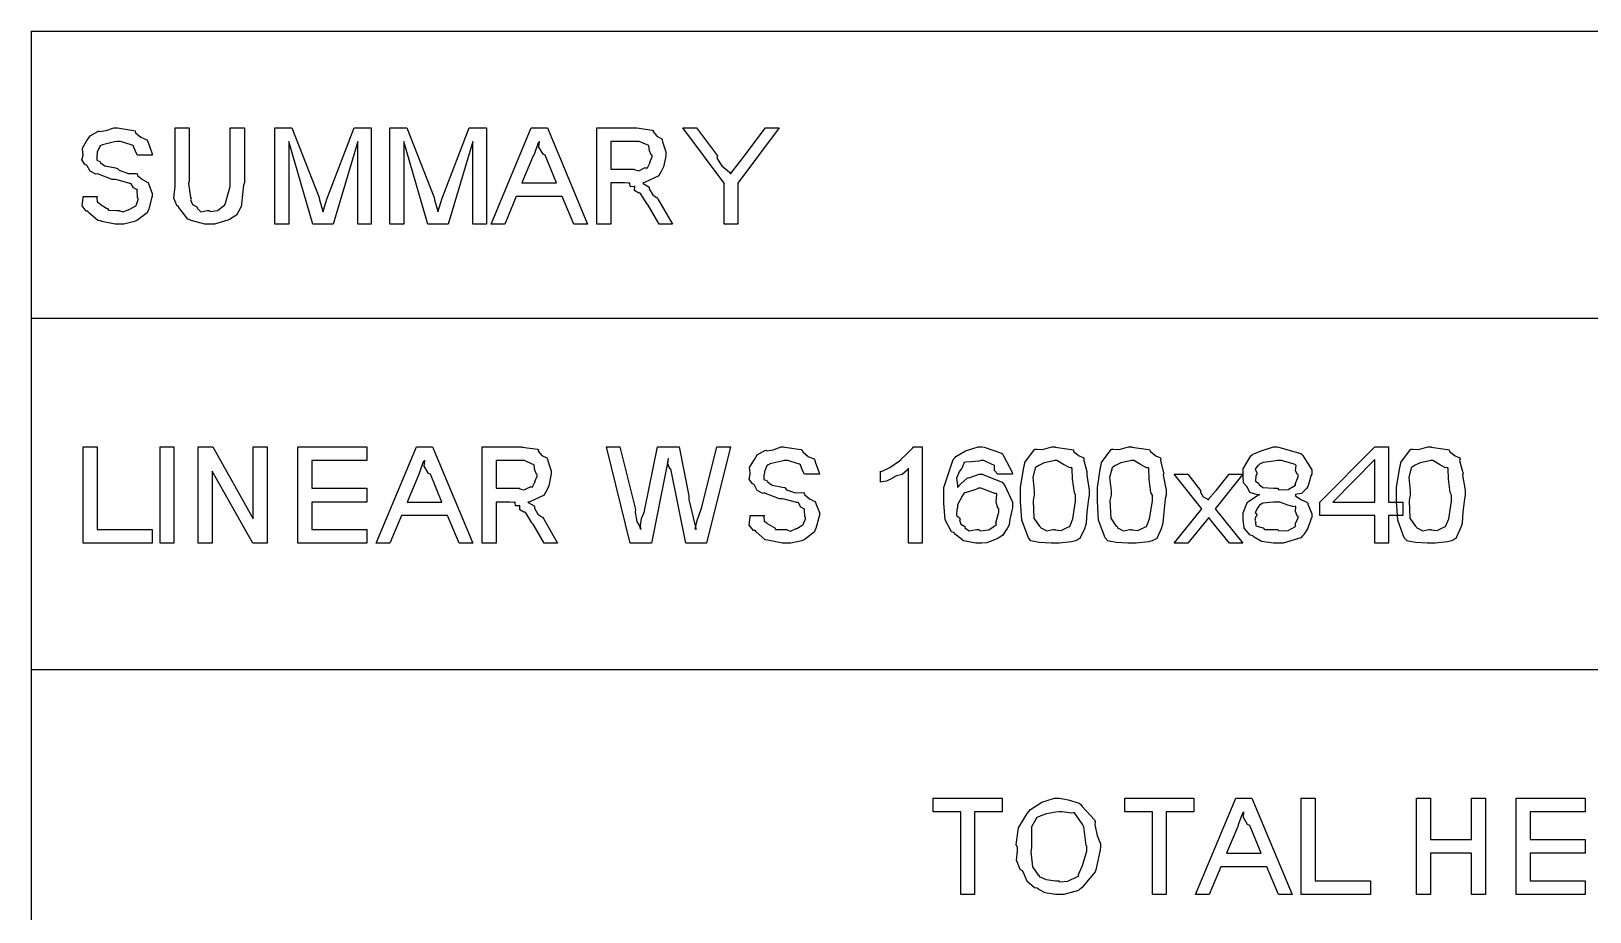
# Model space of a CAD drawing. Extents: x 0 to 23.4, y 0 to 16.5.
# Drawn here: x 19.233 to 20.37, y 13.448 to 14.09 of the extents above; entities that cross this region are included whole.
import ezdxf

# ---------------------------------------------------------------- set-up
doc = ezdxf.new("R2010")
doc.units = 0
doc.layers.get('0').update_dxf_attribs({"linetype": 'CONTINUOUS'})

msp = doc.modelspace()

# ---------------------------------------------------------------- linework, layer by layer
at = {"color": 0}
for points in [[(19.2335, 14.09), (22.1315, 14.09)], [(19.2335, 14.09), (19.2335, 8.75831)], [(19.2335, 13.8806), (22.1315, 13.8806)], [(19.2335, 13.6245), (22.1315, 13.6245)]]:
    msp.add_lwpolyline(points, dxfattribs=at)
for points in [[(19.2714, 13.9694), (19.2815, 13.9694), (19.2813, 13.9686), (19.2815, 13.9656), (19.2835, 13.9642), (19.2838, 13.9638), (19.2838, 13.9638), (19.2885, 13.9608), (19.2892, 13.9606), (19.2899, 13.9594), (19.2958, 13.9593), (19.2979, 13.9593), (19.2979, 13.959), (19.3006, 13.9582), (19.3047, 13.96), (19.3053, 13.9601), (19.3053, 13.9601), (19.3097, 13.9626), (19.31, 13.9629), (19.31, 13.9629), (19.3103, 13.9635), (19.3115, 13.9672), (19.3115, 13.9683), (19.311, 13.9685), (19.3108, 13.9742), (19.3107, 13.9747), (19.3103, 13.9744), (19.3082, 13.9757), (19.3065, 13.9787), (19.3058, 13.979), (19.3053, 13.979), (19.2961, 13.9815), (19.2946, 13.9818), (19.2926, 13.9818), (19.2825, 13.9856), (19.2818, 13.986), (19.2806, 13.9857), (19.2764, 13.9878), (19.2744, 13.9917), (19.274, 13.9922), (19.2728, 13.9926), (19.2704, 13.9961), (19.2714, 13.9996), (19.2714, 14.0007), (19.2711, 14.0007), (19.2708, 14.0046), (19.2739, 14.0097), (19.2744, 14.0104), (19.2744, 14.0104), (19.2764, 14.0137), (19.2821, 14.0168), (19.2831, 14.0172), (19.2832, 14.0168), (19.2881, 14.0175), (19.2938, 14.0196), (19.2957, 14.0196), (19.2964, 14.0196), (19.3082, 14.0176), (19.3092, 14.0172), (19.3096, 14.0158), (19.3135, 14.0126), (19.3178, 14.0108), (19.3182, 14.01), (19.3187, 14.0089), (19.3217, 14.0006), (19.3217, 13.9996), (19.3115, 13.9996), (19.3108, 13.9997), (19.3092, 14.0029), (19.3078, 14.0067), (19.3072, 14.0069), (19.3063, 14.0072), (19.2986, 14.0096), (19.2961, 14.0096), (19.2943, 14.0092), (19.2856, 14.0072), (19.285, 14.0068), (19.2838, 14.0063), (19.2815, 14.0017), (19.2815, 14), (19.2813, 13.9992), (19.2814, 13.9958), (19.2835, 13.9949), (19.284, 13.9944), (19.2839, 13.9943), (19.2872, 13.9918), (19.2949, 13.9903), (19.2965, 13.9899), (19.2976, 13.9885), (19.3043, 13.9863), (19.31, 13.9863), (19.3107, 13.986), (19.311, 13.9847), (19.3146, 13.9817), (19.3185, 13.9797), (19.3189, 13.979), (19.3192, 13.9782), (19.3217, 13.9717), (19.3217, 13.9694), (19.3213, 13.9681), (19.3192, 13.9601), (19.3187, 13.9593), (19.3181, 13.9576), (19.3113, 13.9524), (19.3104, 13.9519), (19.3089, 13.9512), (19.301, 13.9493), (19.2983, 13.9493), (19.2947, 13.9493), (19.285, 13.9512), (19.284, 13.9517), (19.2822, 13.9519), (19.2754, 13.9578), (19.2749, 13.9586), (19.2737, 13.9586), (19.2706, 13.9625), (19.2714, 13.9685), (19.2714, 13.9694)], [(19.3786, 14.0196), (19.3889, 14.0196), (19.3889, 13.9797), (19.3883, 13.9776), (19.3869, 13.964), (19.3867, 13.9629), (19.3861, 13.9611), (19.3832, 13.9557), (19.3796, 13.9536), (19.3786, 13.9529), (19.3769, 13.9521), (19.3671, 13.9493), (19.3639, 13.9493), (19.3601, 13.9493), (19.3501, 13.9519), (19.3492, 13.9525), (19.3476, 13.9529), (19.3412, 13.9613), (19.3408, 13.9624), (19.34, 13.9624), (19.3375, 13.9682), (19.3385, 13.9768), (19.3385, 13.9797), (19.3385, 14.0196), (19.3487, 14.0196), (19.3487, 13.9807), (19.3482, 13.979), (19.3497, 13.9686), (19.35, 13.9679), (19.3497, 13.9671), (19.351, 13.9636), (19.3542, 13.9618), (19.3547, 13.9614), (19.3546, 13.961), (19.3571, 13.9583), (19.3617, 13.9593), (19.3632, 13.9593), (19.3639, 13.9585), (19.3693, 13.9592), (19.3743, 13.9631), (19.375, 13.9638), (19.3751, 13.9646), (19.3786, 13.9767), (19.3786, 13.9807), (19.3786, 14.0196)], [(19.4111, 13.9493), (19.4111, 14.0196), (19.4235, 14.0196), (19.4435, 13.9688), (19.4437, 13.9671), (19.4461, 13.9588), (19.4463, 13.9582), (19.4463, 13.9582), (19.4472, 13.9618), (19.4493, 13.9682), (19.4497, 13.9694), (19.469, 14.0196), (19.4814, 14.0196), (19.4814, 13.9493), (19.4715, 13.9493), (19.4715, 14.0096), (19.4536, 13.9493), (19.4389, 13.9493), (19.4214, 14.0096), (19.4214, 13.9493), (19.4111, 13.9493)], [(19.4949, 13.9493), (19.4949, 14.0196), (19.5072, 14.0196), (19.5272, 13.9688), (19.5275, 13.9671), (19.5299, 13.9588), (19.53, 13.9582), (19.53, 13.9582), (19.531, 13.9618), (19.5331, 13.9682), (19.5335, 13.9694), (19.5528, 14.0196), (19.5653, 14.0196), (19.5653, 13.9493), (19.5553, 13.9493), (19.5553, 14.0096), (19.5375, 13.9493), (19.5226, 13.9493), (19.5051, 14.0096), (19.5051, 13.9493), (19.4949, 13.9493)], [(19.5687, 13.9493), (19.5979, 14.0196), (19.6097, 14.0196), (19.639, 13.9493), (19.629, 13.9493), (19.6206, 13.9694), (19.5871, 13.9694), (19.5786, 13.9493), (19.5687, 13.9493)], [(19.6458, 13.9493), (19.6458, 14.0196), (19.6746, 14.0196), (19.675, 14.0196), (19.6861, 14.0179), (19.6868, 14.0176), (19.6868, 14.0167), (19.6894, 14.0133), (19.6931, 14.0115), (19.6935, 14.0107), (19.6937, 14.0094), (19.6961, 14.0021), (19.6961, 13.9996), (19.6957, 13.9975), (19.6944, 13.9911), (19.6925, 13.9871), (19.6918, 13.9861), (19.691, 13.9846), (19.6806, 13.9797), (19.6792, 13.9794), (19.6796, 13.9789), (19.6836, 13.9764), (19.684, 13.9762), (19.684, 13.9749), (19.6865, 13.9706), (19.69, 13.9682), (19.6904, 13.9672), (19.7008, 13.9493), (19.6911, 13.9493), (19.6831, 13.9632), (19.6821, 13.9642), (19.6776, 13.9715), (19.6772, 13.9721), (19.6764, 13.9719), (19.6733, 13.9737), (19.6735, 13.9767), (19.6731, 13.9768), (19.6726, 13.9764), (19.6701, 13.9767), (19.6699, 13.9792), (19.6696, 13.9792), (19.6689, 13.9792), (19.666, 13.9794), (19.6651, 13.9794), (19.656, 13.9794), (19.656, 13.9493), (19.6458, 13.9493)], [(19.7386, 13.9493), (19.7386, 13.9792), (19.7085, 14.0196), (19.7185, 14.0196), (19.7336, 13.999), (19.7333, 13.9974), (19.7368, 13.9918), (19.7425, 13.9871), (19.7433, 13.986), (19.7435, 13.9861), (19.7467, 13.9904), (19.7517, 13.9968), (19.7525, 13.9979), (19.7687, 14.0196), (19.7787, 14.0196), (19.7486, 13.9792), (19.7486, 13.9493), (19.7386, 13.9493)], [(19.5912, 13.9794), (19.6164, 13.9794), (19.6082, 13.9996), (19.6067, 14.0003), (19.6036, 14.0054), (19.6039, 14.0094), (19.6039, 14.0096), (19.6029, 14.0086), (19.6, 14.0001), (19.5994, 13.999), (19.5912, 13.9794)], [(19.656, 13.9894), (19.6729, 13.9894), (19.6729, 13.989), (19.6765, 13.9882), (19.6806, 13.9903), (19.681, 13.9906), (19.681, 13.9904), (19.6826, 13.9904), (19.6844, 13.9937), (19.6846, 13.9942), (19.6844, 13.9943), (19.686, 13.9983), (19.686, 13.9996), (19.6854, 13.9997), (19.6842, 14.0026), (19.6837, 14.0064), (19.6833, 14.0068), (19.6824, 14.0071), (19.6767, 14.0096), (19.6749, 14.0096), (19.656, 14.0096), (19.656, 13.9894)], [(19.2714, 13.7165), (19.2714, 13.7868), (19.2815, 13.7868), (19.2815, 13.7265), (19.3217, 13.7265), (19.3217, 13.7165), (19.2714, 13.7165)], [(19.3274, 13.7165), (19.3274, 13.7868), (19.3375, 13.7868), (19.3375, 13.7165), (19.3274, 13.7165)], [(19.3553, 13.7165), (19.3553, 13.7868), (19.3658, 13.7868), (19.3954, 13.7343), (19.3954, 13.7868), (19.4056, 13.7868), (19.4056, 13.7165), (19.395, 13.7165), (19.3654, 13.7692), (19.3654, 13.7165), (19.3553, 13.7165)], [(19.4279, 13.7165), (19.4279, 13.7868), (19.4782, 13.7868), (19.4782, 13.7768), (19.4381, 13.7768), (19.4381, 13.7566), (19.4782, 13.7566), (19.4782, 13.7466), (19.4381, 13.7466), (19.4381, 13.7265), (19.4782, 13.7265), (19.4782, 13.7165), (19.4279, 13.7165)], [(19.485, 13.7165), (19.5143, 13.7868), (19.5261, 13.7868), (19.5553, 13.7165), (19.5454, 13.7165), (19.5369, 13.7367), (19.5035, 13.7367), (19.495, 13.7165), (19.485, 13.7165)], [(19.5621, 13.7165), (19.5621, 13.7868), (19.591, 13.7868), (19.5914, 13.7867), (19.6025, 13.7852), (19.6032, 13.7848), (19.6031, 13.7838), (19.6058, 13.7805), (19.6094, 13.7788), (19.6099, 13.7779), (19.6101, 13.7766), (19.6125, 13.7693), (19.6125, 13.7668), (19.6121, 13.7648), (19.6107, 13.7584), (19.6089, 13.7543), (19.6082, 13.7534), (19.6074, 13.7517), (19.5969, 13.7468), (19.5956, 13.7466), (19.5958, 13.7462), (19.6, 13.7437), (19.6003, 13.7434), (19.6003, 13.742), (19.6028, 13.7378), (19.6063, 13.7354), (19.6068, 13.7345), (19.6172, 13.7165), (19.6075, 13.7165), (19.5994, 13.7304), (19.5983, 13.7313), (19.594, 13.7388), (19.5936, 13.7393), (19.5926, 13.7392), (19.5897, 13.741), (19.5897, 13.7438), (19.5894, 13.744), (19.589, 13.7437), (19.5865, 13.7438), (19.5862, 13.7463), (19.586, 13.7464), (19.5853, 13.7463), (19.5824, 13.7466), (19.5814, 13.7466), (19.5724, 13.7466), (19.5724, 13.7165), (19.5621, 13.7165)], [(19.6701, 13.7165), (19.6528, 13.7868), (19.6626, 13.7868), (19.674, 13.7412), (19.6736, 13.7392), (19.675, 13.7325), (19.6776, 13.7277), (19.6779, 13.7265), (19.6774, 13.7276), (19.6783, 13.7345), (19.6804, 13.7398), (19.6806, 13.7401), (19.6899, 13.7868), (19.7057, 13.7868), (19.7128, 13.7512), (19.7129, 13.7484), (19.7176, 13.7283), (19.7181, 13.7265), (19.7175, 13.7269), (19.7188, 13.7332), (19.7218, 13.7415), (19.7222, 13.7429), (19.7332, 13.7868), (19.7432, 13.7868), (19.7257, 13.7165), (19.7107, 13.7165), (19.6996, 13.7707), (19.699, 13.7708), (19.6976, 13.7745), (19.6979, 13.7782), (19.6979, 13.7783), (19.6974, 13.7773), (19.6967, 13.7722), (19.6965, 13.7716), (19.6856, 13.7165), (19.6701, 13.7165)], [(19.7576, 13.7367), (19.7679, 13.7367), (19.7675, 13.7358), (19.7678, 13.7327), (19.7697, 13.7314), (19.77, 13.731), (19.77, 13.731), (19.7749, 13.728), (19.7754, 13.7278), (19.7761, 13.7266), (19.7821, 13.7265), (19.7842, 13.7265), (19.7842, 13.7262), (19.7869, 13.7254), (19.791, 13.7272), (19.7915, 13.7273), (19.7915, 13.7273), (19.796, 13.7299), (19.7962, 13.7301), (19.7962, 13.7301), (19.7965, 13.7307), (19.7978, 13.7344), (19.7978, 13.7356), (19.7974, 13.7357), (19.7971, 13.7414), (19.7969, 13.7419), (19.7967, 13.7417), (19.7944, 13.7429), (19.7928, 13.746), (19.7922, 13.7462), (19.7915, 13.7462), (19.7824, 13.7487), (19.7808, 13.749), (19.779, 13.749), (19.7687, 13.7528), (19.7681, 13.7532), (19.7668, 13.7529), (19.7626, 13.7549), (19.7607, 13.7588), (19.7603, 13.7594), (19.7592, 13.7599), (19.7567, 13.7633), (19.7576, 13.7668), (19.7576, 13.7679), (19.7575, 13.7679), (19.7571, 13.7717), (19.7601, 13.7769), (19.7607, 13.7777), (19.7607, 13.7777), (19.7626, 13.7809), (19.7683, 13.7841), (19.7693, 13.7844), (19.7696, 13.784), (19.7743, 13.7847), (19.78, 13.7868), (19.7819, 13.7868), (19.7828, 13.7867), (19.7944, 13.7848), (19.7954, 13.7844), (19.7958, 13.7831), (19.7999, 13.7798), (19.804, 13.7781), (19.8046, 13.7772), (19.805, 13.776), (19.8079, 13.7678), (19.8081, 13.7668), (19.7978, 13.7668), (19.7971, 13.7669), (19.7954, 13.7701), (19.7942, 13.7738), (19.7935, 13.7742), (19.7925, 13.7745), (19.7849, 13.7768), (19.7824, 13.7768), (19.7806, 13.7764), (19.7718, 13.7745), (19.7714, 13.774), (19.77, 13.7734), (19.7679, 13.7688), (19.7679, 13.7673), (19.7675, 13.7664), (19.7676, 13.7631), (19.7699, 13.762), (19.7703, 13.7616), (19.7701, 13.7614), (19.7735, 13.759), (19.7811, 13.7575), (19.7828, 13.7571), (19.7839, 13.7556), (19.7906, 13.7534), (19.7962, 13.7535), (19.7969, 13.7532), (19.7972, 13.752), (19.8008, 13.7489), (19.8047, 13.7469), (19.8051, 13.7462), (19.8054, 13.7454), (19.8081, 13.7389), (19.8081, 13.7367), (19.8075, 13.7352), (19.8054, 13.7273), (19.805, 13.7265), (19.8043, 13.7249), (19.7976, 13.7196), (19.7967, 13.7191), (19.7951, 13.7184), (19.7872, 13.7165), (19.7846, 13.7165), (19.781, 13.7165), (19.7713, 13.7185), (19.7703, 13.7189), (19.7685, 13.7191), (19.7617, 13.725), (19.7611, 13.7258), (19.76, 13.7258), (19.7569, 13.7298), (19.7576, 13.7357), (19.7576, 13.7367)], [(19.8829, 13.7165), (19.8729, 13.7165), (19.8729, 13.7714), (19.8722, 13.77), (19.8683, 13.7667), (19.8643, 13.7658), (19.8633, 13.7653), (19.8618, 13.7643), (19.8569, 13.7618), (19.8535, 13.7612), (19.8526, 13.761), (19.8526, 13.7692), (19.8532, 13.7689), (19.8593, 13.7717), (19.8664, 13.7767), (19.8675, 13.7775), (19.8675, 13.7778), (19.8715, 13.7815), (19.8761, 13.786), (19.8765, 13.7868), (19.8829, 13.7868), (19.8829, 13.7165)], [(19.9488, 13.7668), (19.9387, 13.7668), (19.9381, 13.7669), (19.9357, 13.7697), (19.9357, 13.7732), (19.9353, 13.7735), (19.934, 13.774), (19.9279, 13.7768), (19.926, 13.7768), (19.9243, 13.7764), (19.9189, 13.7759), (19.9146, 13.7757), (19.9132, 13.7755), (19.9132, 13.775), (19.9117, 13.7711), (19.9112, 13.7705), (19.91, 13.7692), (19.9078, 13.764), (19.9086, 13.7588), (19.9086, 13.7571), (19.9086, 13.7571), (19.911, 13.7598), (19.9158, 13.7641), (19.9167, 13.7644), (19.9172, 13.7643), (19.9244, 13.7668), (19.9268, 13.7668), (19.9283, 13.7661), (19.9413, 13.7611), (19.9422, 13.7599), (19.9432, 13.7586), (19.9488, 13.7464), (19.9488, 13.7423), (19.9482, 13.7403), (19.9469, 13.7339), (19.9463, 13.7301), (19.9457, 13.7291), (19.9449, 13.7273), (19.9414, 13.7221), (19.9382, 13.7203), (19.9372, 13.7197), (19.9356, 13.719), (19.9301, 13.7169), (19.9264, 13.7165), (19.9251, 13.7165), (19.9221, 13.7165), (19.9129, 13.7184), (19.9072, 13.723), (19.906, 13.7243), (19.9042, 13.7249), (19.8996, 13.7336), (19.8986, 13.7458), (19.8986, 13.7499), (19.8986, 13.7572), (19.9056, 13.7775), (19.9069, 13.779), (19.9075, 13.7797), (19.9144, 13.784), (19.9236, 13.7868), (19.9267, 13.7868), (19.9281, 13.7867), (19.9407, 13.7823), (19.9417, 13.7814), (19.9425, 13.7797), (19.9486, 13.7684), (19.9488, 13.7668)], [(19.9546, 13.7516), (19.9546, 13.7572), (19.9569, 13.7721), (19.9574, 13.7738), (19.9576, 13.7753), (19.9647, 13.785), (19.9657, 13.7853), (19.9657, 13.7852), (19.9706, 13.7848), (19.9775, 13.7868), (19.9797, 13.7868), (19.9799, 13.7867), (19.9918, 13.785), (19.9931, 13.7846), (19.9932, 13.7834), (19.9972, 13.7803), (20.0007, 13.7788), (20.0008, 13.7781), (20.0006, 13.7769), (20.0028, 13.7689), (20.0029, 13.7679), (20.0028, 13.7661), (20.0047, 13.7553), (20.0047, 13.7516), (20.004, 13.749), (20.0029, 13.7391), (20.0024, 13.7312), (20.0019, 13.7295), (20.0011, 13.7271), (19.9978, 13.72), (19.9946, 13.7183), (19.9936, 13.718), (19.9918, 13.7176), (19.9828, 13.7165), (19.9797, 13.7165), (19.9769, 13.7165), (19.9682, 13.717), (19.9632, 13.7181), (19.9622, 13.7184), (19.9603, 13.7205), (19.9556, 13.7333), (19.9546, 13.7471), (19.9546, 13.7516)], [(20.0106, 13.7516), (20.0106, 13.7572), (20.0129, 13.7721), (20.0133, 13.7738), (20.0136, 13.7753), (20.0207, 13.785), (20.0215, 13.7853), (20.0215, 13.7852), (20.0265, 13.7848), (20.0333, 13.7868), (20.0357, 13.7868), (20.0358, 13.7867), (20.0478, 13.785), (20.0489, 13.7846), (20.0492, 13.7834), (20.0531, 13.7803), (20.0567, 13.7788), (20.0568, 13.7781), (20.0565, 13.7769), (20.0586, 13.7689), (20.0589, 13.7679), (20.0586, 13.7661), (20.0607, 13.7553), (20.0607, 13.7516), (20.06, 13.749), (20.0589, 13.7391), (20.0583, 13.7312), (20.0578, 13.7295), (20.0571, 13.7271), (20.0538, 13.72), (20.0506, 13.7183), (20.0496, 13.718), (20.0478, 13.7176), (20.0388, 13.7165), (20.0357, 13.7165), (20.0328, 13.7165), (20.0242, 13.717), (20.0192, 13.7181), (20.0181, 13.7184), (20.0163, 13.7205), (20.0114, 13.7333), (20.0106, 13.7471), (20.0106, 13.7516)], [(20.1289, 13.7521), (20.1272, 13.7518), (20.1218, 13.7535), (20.12, 13.7573), (20.1196, 13.7579), (20.1194, 13.7579), (20.1171, 13.7605), (20.1168, 13.7656), (20.1168, 13.7673), (20.1168, 13.7707), (20.1224, 13.7803), (20.1235, 13.7811), (20.124, 13.7814), (20.1307, 13.7842), (20.1389, 13.7868), (20.1417, 13.7868), (20.1426, 13.7867), (20.1588, 13.7819), (20.16, 13.7809), (20.161, 13.7792), (20.1669, 13.7701), (20.1669, 13.767), (20.1662, 13.7656), (20.165, 13.7611), (20.1643, 13.7586), (20.1639, 13.7579), (20.1631, 13.7565), (20.1594, 13.7528), (20.156, 13.7524), (20.155, 13.7521), (20.155, 13.7511), (20.1588, 13.7485), (20.1633, 13.7465), (20.1639, 13.7458), (20.1639, 13.745), (20.1669, 13.738), (20.1669, 13.7356), (20.1661, 13.7338), (20.164, 13.7275), (20.1611, 13.7229), (20.16, 13.7219), (20.1588, 13.7205), (20.1461, 13.7165), (20.1419, 13.7165), (20.139, 13.7165), (20.1303, 13.7178), (20.1249, 13.721), (20.1238, 13.7219), (20.1219, 13.7224), (20.1176, 13.7276), (20.1168, 13.7339), (20.1168, 13.736), (20.1168, 13.7386), (20.1194, 13.7456), (20.12, 13.7462), (20.1203, 13.7467), (20.1279, 13.7518), (20.1289, 13.7521)], [(20.2128, 13.7165), (20.2128, 13.7367), (20.1726, 13.7367), (20.1726, 13.7466), (20.2128, 13.7868), (20.2228, 13.7868), (20.2228, 13.7466), (20.2331, 13.7466), (20.2331, 13.7367), (20.2228, 13.7367), (20.2228, 13.7165), (20.2128, 13.7165)], [(20.2286, 13.7516), (20.2286, 13.7572), (20.231, 13.7721), (20.2314, 13.7738), (20.2317, 13.7753), (20.2387, 13.785), (20.2397, 13.7853), (20.2397, 13.7852), (20.2446, 13.7848), (20.2515, 13.7868), (20.2538, 13.7868), (20.2539, 13.7867), (20.2658, 13.785), (20.2671, 13.7846), (20.2672, 13.7834), (20.2713, 13.7803), (20.2747, 13.7788), (20.2749, 13.7781), (20.2746, 13.7769), (20.2768, 13.7689), (20.2771, 13.7679), (20.2768, 13.7661), (20.2787, 13.7553), (20.2787, 13.7516), (20.2781, 13.749), (20.2769, 13.7391), (20.2764, 13.7312), (20.276, 13.7295), (20.2751, 13.7271), (20.2718, 13.72), (20.2686, 13.7183), (20.2676, 13.718), (20.2658, 13.7176), (20.2568, 13.7165), (20.2538, 13.7165), (20.251, 13.7165), (20.2424, 13.717), (20.2372, 13.7181), (20.2363, 13.7184), (20.2343, 13.7205), (20.2296, 13.7333), (20.2286, 13.7471), (20.2286, 13.7516)], [(19.5076, 13.7466), (19.5328, 13.7466), (19.5246, 13.7668), (19.5231, 13.7675), (19.52, 13.7727), (19.5203, 13.7766), (19.5201, 13.7768), (19.5193, 13.7758), (19.5163, 13.7673), (19.5158, 13.7662), (19.5076, 13.7466)], [(19.5724, 13.7566), (19.5893, 13.7566), (19.5893, 13.7562), (19.5929, 13.7554), (19.5968, 13.7575), (19.5972, 13.7577), (19.5972, 13.7577), (19.599, 13.7576), (19.6007, 13.761), (19.601, 13.7614), (19.6007, 13.7615), (19.6022, 13.7655), (19.6022, 13.7668), (19.6018, 13.7669), (19.6006, 13.7698), (19.6001, 13.7735), (19.5997, 13.774), (19.5987, 13.7743), (19.5931, 13.7768), (19.5912, 13.7768), (19.5724, 13.7768), (19.5724, 13.7566)], [(19.9646, 13.7516), (19.9638, 13.7477), (19.9643, 13.7349), (19.9682, 13.7293), (19.9689, 13.7288), (19.9694, 13.7278), (19.9737, 13.7255), (19.9782, 13.7265), (19.9797, 13.7265), (19.9797, 13.7262), (19.9842, 13.7258), (19.9896, 13.7285), (19.9904, 13.7288), (19.9904, 13.7288), (19.9926, 13.7343), (19.9947, 13.7473), (19.9947, 13.7516), (19.9938, 13.7536), (19.9924, 13.7633), (19.9922, 13.771), (19.9917, 13.7718), (19.9904, 13.7715), (19.986, 13.7739), (19.9811, 13.7768), (19.9796, 13.7768), (19.9776, 13.7764), (19.9718, 13.7751), (19.9678, 13.7732), (19.9668, 13.7725), (19.9653, 13.7715), (19.9636, 13.7644), (19.9646, 13.7548), (19.9646, 13.7516)], [(20.0206, 13.7516), (20.0196, 13.7477), (20.0203, 13.7349), (20.024, 13.7293), (20.0249, 13.7288), (20.0253, 13.7278), (20.0296, 13.7255), (20.0342, 13.7265), (20.0357, 13.7265), (20.0357, 13.7262), (20.04, 13.7258), (20.0456, 13.7285), (20.0464, 13.7288), (20.0464, 13.7288), (20.0486, 13.7343), (20.0507, 13.7473), (20.0507, 13.7516), (20.0496, 13.7536), (20.0483, 13.7633), (20.0481, 13.771), (20.0476, 13.7718), (20.0464, 13.7715), (20.0419, 13.7739), (20.0371, 13.7768), (20.0354, 13.7768), (20.0335, 13.7764), (20.0278, 13.7751), (20.0237, 13.7732), (20.0226, 13.7725), (20.0213, 13.7715), (20.0194, 13.7644), (20.0206, 13.7548), (20.0206, 13.7516)], [(20.1268, 13.767), (20.1261, 13.7659), (20.1258, 13.7618), (20.1282, 13.76), (20.1285, 13.7594), (20.1285, 13.7594), (20.1312, 13.7572), (20.1392, 13.7566), (20.1419, 13.7566), (20.1429, 13.7556), (20.1496, 13.7558), (20.1549, 13.759), (20.1551, 13.7594), (20.1547, 13.7597), (20.1569, 13.7649), (20.1569, 13.7666), (20.1564, 13.7666), (20.1549, 13.7694), (20.1554, 13.7733), (20.1551, 13.7738), (20.154, 13.7741), (20.1449, 13.7768), (20.1419, 13.7768), (20.1393, 13.7765), (20.1314, 13.7754), (20.1288, 13.7743), (20.1285, 13.7738), (20.1275, 13.7733), (20.1257, 13.7705), (20.1268, 13.7679), (20.1268, 13.767)], [(20.2128, 13.7466), (20.2128, 13.7775), (20.1821, 13.7466), (20.2128, 13.7466)], [(20.2386, 13.7516), (20.2378, 13.7477), (20.2383, 13.7349), (20.2422, 13.7293), (20.2429, 13.7288), (20.2435, 13.7278), (20.2478, 13.7255), (20.2522, 13.7265), (20.2538, 13.7265), (20.2538, 13.7262), (20.2582, 13.7258), (20.2636, 13.7285), (20.2644, 13.7288), (20.2644, 13.7288), (20.2667, 13.7343), (20.2687, 13.7473), (20.2687, 13.7516), (20.2678, 13.7536), (20.2664, 13.7633), (20.2663, 13.771), (20.2657, 13.7718), (20.2644, 13.7715), (20.26, 13.7739), (20.2551, 13.7768), (20.2536, 13.7768), (20.2517, 13.7764), (20.2458, 13.7751), (20.2418, 13.7732), (20.2408, 13.7725), (20.2393, 13.7715), (20.2376, 13.7644), (20.2386, 13.7548), (20.2386, 13.7516)], [(20.0665, 13.7165), (20.0867, 13.7416), (20.0665, 13.7668), (20.0764, 13.7668), (20.0858, 13.7549), (20.0857, 13.7538), (20.0878, 13.7503), (20.0911, 13.7486), (20.0917, 13.7479), (20.0912, 13.7483), (20.0967, 13.7545), (20.0971, 13.7549), (20.1067, 13.7668), (20.1165, 13.7668), (20.0964, 13.7416), (20.1165, 13.7165), (20.1068, 13.7165), (20.094, 13.7323), (20.0917, 13.7353), (20.0764, 13.7165), (20.0665, 13.7165)], [(19.9086, 13.7423), (19.9081, 13.7412), (19.9078, 13.7368), (19.9103, 13.7349), (19.9106, 13.7343), (19.9101, 13.7337), (19.911, 13.7305), (19.9139, 13.7288), (19.914, 13.7284), (19.914, 13.7277), (19.9171, 13.7255), (19.9224, 13.7265), (19.9243, 13.7265), (19.9251, 13.7256), (19.9315, 13.7262), (19.9368, 13.7299), (19.9371, 13.7306), (19.9365, 13.7313), (19.9387, 13.7393), (19.9387, 13.7419), (19.9381, 13.742), (19.9368, 13.7466), (19.9374, 13.7521), (19.9371, 13.7527), (19.9358, 13.7527), (19.9315, 13.7546), (19.9257, 13.7566), (19.9239, 13.7566), (19.9221, 13.7558), (19.9167, 13.7541), (19.9139, 13.7533), (19.9132, 13.7527), (19.9124, 13.7514), (19.9086, 13.7446), (19.9086, 13.7423)], [(20.1268, 13.7367), (20.1261, 13.7361), (20.1253, 13.7333), (20.1261, 13.732), (20.1261, 13.7317), (20.1258, 13.7315), (20.126, 13.7293), (20.1304, 13.728), (20.1315, 13.7278), (20.1325, 13.7266), (20.1396, 13.7265), (20.1419, 13.7265), (20.1429, 13.7256), (20.1496, 13.7259), (20.1549, 13.7288), (20.1551, 13.7293), (20.1551, 13.7293), (20.1551, 13.7309), (20.1569, 13.7351), (20.1569, 13.7364), (20.1563, 13.7366), (20.1549, 13.7396), (20.1553, 13.7432), (20.155, 13.7436), (20.1539, 13.7431), (20.1494, 13.7443), (20.1436, 13.7466), (20.1417, 13.7466), (20.139, 13.7465), (20.1312, 13.7457), (20.1288, 13.7443), (20.1285, 13.7438), (20.1276, 13.7427), (20.1257, 13.7389), (20.1268, 13.7372), (20.1268, 13.7367)], [(19.9111, 13.4603), (19.9111, 13.5207), (19.891, 13.5207), (19.891, 13.5307), (19.9413, 13.5307), (19.9413, 13.5207), (19.9211, 13.5207), (19.9211, 13.4603), (19.9111, 13.4603)], [(19.9524, 13.4946), (19.9515, 13.4969), (19.9532, 13.5089), (19.9594, 13.5195), (19.9608, 13.5211), (19.9619, 13.5223), (19.97, 13.5276), (19.9794, 13.5307), (19.9826, 13.5307), (19.9831, 13.5306), (19.9894, 13.5294), (19.9972, 13.5269), (19.9985, 13.5261), (19.9994, 13.5245), (20.0085, 13.5149), (20.009, 13.5135), (20.0088, 13.5112), (20.0104, 13.5035), (20.0128, 13.4973), (20.0128, 13.4953), (20.0126, 13.493), (20.0094, 13.4783), (20.0089, 13.4768), (20.0074, 13.4753), (19.9992, 13.4652), (19.9981, 13.4645), (19.9968, 13.4634), (19.9861, 13.4603), (19.9826, 13.4603), (19.9801, 13.4603), (19.9726, 13.4615), (19.9679, 13.4641), (19.9668, 13.4649), (19.9647, 13.4653), (19.9593, 13.4699), (19.9567, 13.4764), (19.9561, 13.4777), (19.9544, 13.4787), (19.9517, 13.4855), (19.9524, 13.4923), (19.9524, 13.4946)], [(20.0508, 13.4603), (20.0508, 13.5207), (20.0307, 13.5207), (20.0307, 13.5307), (20.081, 13.5307), (20.081, 13.5207), (20.0608, 13.5207), (20.0608, 13.4603), (20.0508, 13.4603)], [(20.0821, 13.4603), (20.1114, 13.5307), (20.1232, 13.5307), (20.1525, 13.4603), (20.1425, 13.4603), (20.134, 13.4805), (20.1006, 13.4805), (20.0921, 13.4603), (20.0821, 13.4603)], [(20.1592, 13.4603), (20.1592, 13.5307), (20.1694, 13.5307), (20.1694, 13.4703), (20.2096, 13.4703), (20.2096, 13.4603), (20.1592, 13.4603)], [(20.2431, 13.4603), (20.2431, 13.5307), (20.2533, 13.5307), (20.2533, 13.5005), (20.2832, 13.5005), (20.2832, 13.5307), (20.2935, 13.5307), (20.2935, 13.4603), (20.2832, 13.4603), (20.2832, 13.4905), (20.2533, 13.4905), (20.2533, 13.4603), (20.2431, 13.4603)], [(20.3157, 13.4603), (20.3157, 13.5307), (20.3661, 13.5307), (20.3661, 13.5207), (20.326, 13.5207), (20.326, 13.5005), (20.3661, 13.5005), (20.3661, 13.4905), (20.326, 13.4905), (20.326, 13.4703), (20.3661, 13.4703), (20.3661, 13.4603), (20.3157, 13.4603)], [(19.9626, 13.4946), (19.9621, 13.4914), (19.9632, 13.4806), (19.9672, 13.4749), (19.9682, 13.4742), (19.9682, 13.4736), (19.9732, 13.4713), (19.9801, 13.4703), (19.9826, 13.4703), (19.9829, 13.4696), (19.989, 13.4701), (19.9961, 13.4736), (19.9971, 13.4742), (19.9969, 13.4749), (19.9997, 13.4816), (20.0028, 13.492), (20.0028, 13.4955), (20.0024, 13.4962), (20.0006, 13.5098), (20.0001, 13.5111), (19.9996, 13.5118), (19.994, 13.5199), (19.9932, 13.52), (19.9917, 13.5198), (19.985, 13.5207), (19.9828, 13.5207), (19.9804, 13.5203), (19.9735, 13.5192), (19.9694, 13.5178), (19.9685, 13.5172), (19.9665, 13.5165), (19.9625, 13.5097), (19.9626, 13.4984), (19.9626, 13.4946)], [(20.1047, 13.4905), (20.1299, 13.4905), (20.1217, 13.5107), (20.1201, 13.5114), (20.1171, 13.5165), (20.1174, 13.5205), (20.1174, 13.5207), (20.1164, 13.5196), (20.1133, 13.5112), (20.1129, 13.51), (20.1047, 13.4905)]]:
    msp.add_lwpolyline(points, close=True, dxfattribs=at)

doc.saveas('drawing.dxf')
